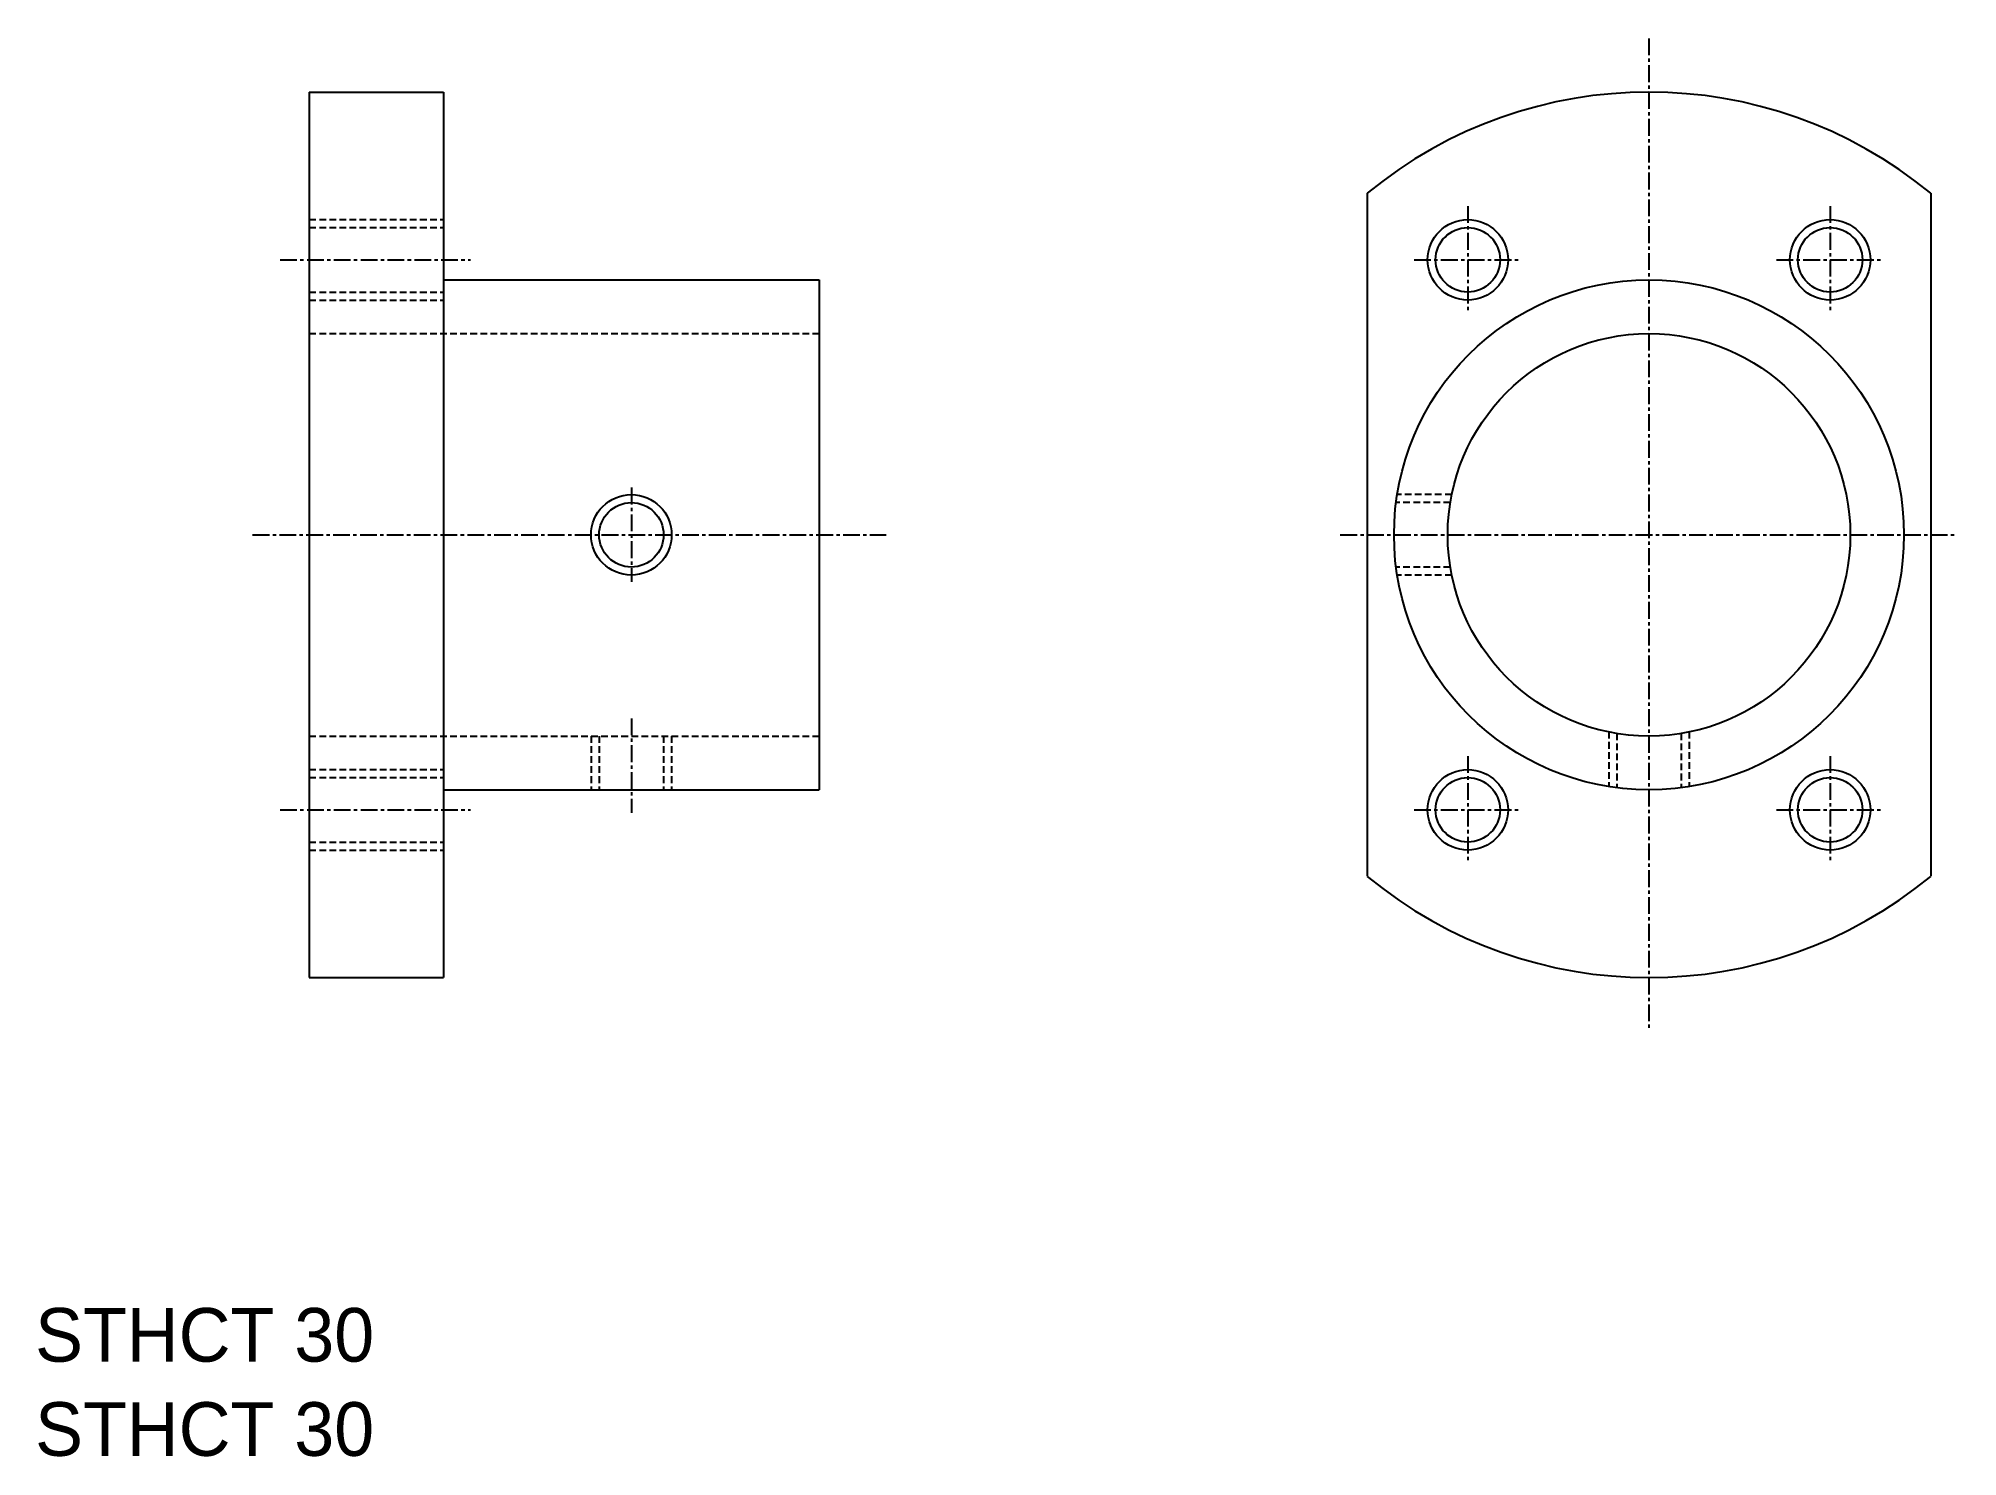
# Model space of a CAD drawing. Extents: x 1484 to 1627, y -1376 to -1270.
import ezdxf

# ---------------------------------------------------------------- set-up
doc = ezdxf.new("R2010")
doc.units = 0
doc.linetypes.add('CENTER', pattern=[2, 1.25, -0.25, 0.25, -0.25])
doc.linetypes.add('DASHED', pattern=[0.75, 0.5, -0.25])
doc.layers.get('0').update_dxf_attribs({"linetype": 'CONTINUOUS'})
doc.layers.add('CENTER', color=1, linetype='CENTER')

msp = doc.modelspace()

# ---------------------------------------------------------------- linework, layer by layer
at = {"color": 7, "linetype": 'CONTINUOUS'}
for p, q in [((1503.69, -1273.85), (1503.69, -1339.85)), ((1503.69, -1273.85), (1513.69, -1273.85)), ((1513.69, -1273.85), (1513.69, -1339.85)), ((1582.52, -1281.39), (1582.52, -1332.3)), ((1624.52, -1281.39), (1624.52, -1332.3)), ((1513.69, -1287.85), (1541.69, -1287.85)), ((1541.69, -1287.85), (1541.69, -1325.85)), ((1503.69, -1290.35), (1503.69, -1290.35)), ((1503.69, -1306.85), (1503.69, -1306.85)), ((1513.69, -1325.85), (1541.69, -1325.85)), ((1503.69, -1339.85), (1513.69, -1339.85))]:
    msp.add_line(p, q, dxfattribs=at)
at = {"color": 3, "linetype": 'DASHED'}
for p, q in [((1503.69, -1283.35), (1513.69, -1283.35)), ((1503.69, -1283.95), (1513.69, -1283.95)), ((1503.69, -1288.75), (1513.69, -1288.75)), ((1503.69, -1289.35), (1513.69, -1289.35)), ((1503.69, -1291.85), (1541.69, -1291.85)), ((1588.82, -1303.85), (1584.76, -1303.85)), ((1588.71, -1304.45), (1584.67, -1304.45)), ((1588.71, -1309.25), (1584.67, -1309.25)), ((1588.82, -1309.85), (1584.76, -1309.85)), ((1503.69, -1321.85), (1541.69, -1321.85)), ((1524.69, -1321.85), (1524.69, -1325.85)), ((1525.29, -1321.85), (1525.29, -1325.85)), ((1530.09, -1321.85), (1530.09, -1325.85)), ((1530.69, -1321.85), (1530.69, -1325.85)), ((1600.52, -1321.54), (1600.52, -1325.61)), ((1601.12, -1321.65), (1601.12, -1325.69)), ((1605.92, -1321.65), (1605.92, -1325.69)), ((1606.52, -1321.54), (1606.52, -1325.61)), ((1503.69, -1324.35), (1513.69, -1324.35)), ((1503.69, -1324.95), (1513.69, -1324.95)), ((1503.69, -1329.75), (1513.69, -1329.75)), ((1503.69, -1330.35), (1513.69, -1330.35))]:
    msp.add_line(p, q, dxfattribs=at)
at = {"color": 3, "linetype": 'CONTINUOUS'}
for centre in [(1590.02, -1286.35), (1617.02, -1286.35), (1527.69, -1306.85), (1590.02, -1327.35), (1617.02, -1327.35)]:
    msp.add_circle(centre, 3, dxfattribs=at)
at = {"color": 7, "linetype": 'CONTINUOUS'}
for centre, radius in [((1590.02, -1286.35), 2.4), ((1617.02, -1286.35), 2.4), ((1603.52, -1306.85), 19), ((1603.52, -1306.85), 15), ((1527.69, -1306.85), 2.4), ((1590.02, -1327.35), 2.4), ((1617.02, -1327.35), 2.4)]:
    msp.add_circle(centre, radius, dxfattribs=at)
for start, end in [(50.4788, 129.5212), (230.4788, 309.5212)]:
    msp.add_arc((1603.52, -1306.85), 33, start, end, dxfattribs=at)
at = {"layer": 'CENTER', "color": 1, "linetype": 'CENTER'}
for p, q in [((1603.52, -1269.85), (1603.52, -1343.85)), ((1590.02, -1282.35), (1590.02, -1290.35)), ((1617.02, -1282.35), (1617.02, -1290.35)), ((1501.52, -1286.35), (1515.7, -1286.35)), ((1586.02, -1286.35), (1594.02, -1286.35)), ((1613.02, -1286.35), (1621.02, -1286.35)), ((1527.69, -1303.33), (1527.69, -1310.36)), ((1499.47, -1306.85), (1546.68, -1306.85)), ((1580.52, -1306.85), (1626.52, -1306.85)), ((1527.69, -1320.54), (1527.69, -1327.57)), ((1590.02, -1323.35), (1590.02, -1331.35)), ((1617.02, -1323.35), (1617.02, -1331.35)), ((1501.52, -1327.35), (1515.7, -1327.35)), ((1586.02, -1327.35), (1594.02, -1327.35)), ((1613.02, -1327.35), (1621.02, -1327.35))]:
    msp.add_line(p, q, dxfattribs=at)

# ---------------------------------------------------------------- texts
at = {"color": 7, "linetype": 'CONTINUOUS'}
for p in [(1483.26, -1368.48), (1483.26, -1375.5)]:
    msp.add_text('STHCT 30', height=4, dxfattribs=at).set_placement(p)

doc.saveas('drawing.dxf')
